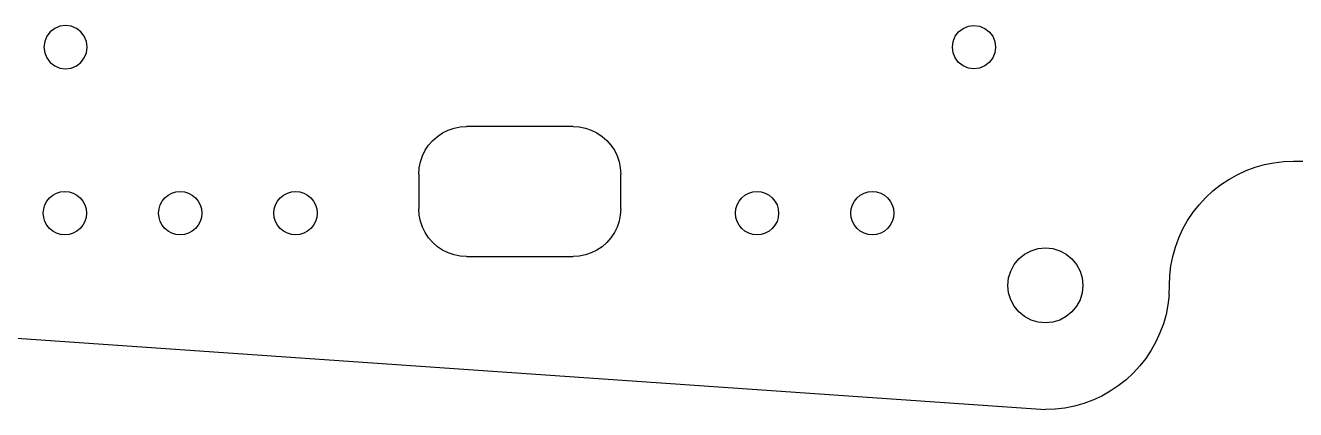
# Model space of a CAD drawing. Extents: x -210 to 205, y -74 to 71.
# Drawn here: x 0.1 to 100.4, y -74.2 to -43.9 of the extents above; entities that cross this region are included whole.
import ezdxf

# ---------------------------------------------------------------- set-up
doc = ezdxf.new("R2010")
doc.units = 0
doc.layers.get('0').update_dxf_attribs({"linetype": 'CONTINUOUS'})

msp = doc.modelspace()

# ---------------------------------------------------------------- linework, layer by layer
for p, q in [((2.39, -44.11), (2.04, -44.38)), ((2.8, -43.94), (2.39, -44.11)), ((3.25, -43.88), (2.8, -43.94)), ((3.69, -43.94), (3.25, -43.88)), ((4.1, -44.11), (3.69, -43.94)), ((4.45, -44.38), (4.1, -44.11)), ((73.8, -44.38), (74.16, -44.11)), ((74.16, -44.11), (74.57, -43.94)), ((74.57, -43.94), (75.01, -43.88)), ((75.01, -43.88), (75.45, -43.94)), ((75.45, -43.94), (75.86, -44.11)), ((75.86, -44.11), (76.22, -44.38)), ((1.6, -45.14), (1.54, -45.59)), ((1.77, -44.73), (1.6, -45.14)), ((2.04, -44.38), (1.77, -44.73)), ((4.73, -44.73), (4.45, -44.38)), ((4.9, -45.14), (4.73, -44.73)), ((4.95, -45.59), (4.9, -45.14)), ((73.3, -45.59), (73.36, -45.14)), ((73.36, -45.14), (73.53, -44.73)), ((73.53, -44.73), (73.8, -44.38)), ((76.22, -44.38), (76.49, -44.73)), ((76.49, -44.73), (76.66, -45.14)), ((76.66, -45.14), (76.72, -45.59)), ((1.54, -45.59), (1.6, -46.03)), ((1.6, -46.03), (1.77, -46.44)), ((4.73, -46.44), (4.9, -46.03)), ((4.9, -46.03), (4.95, -45.59)), ((73.36, -46.03), (73.3, -45.59)), ((73.53, -46.44), (73.36, -46.03)), ((76.66, -46.03), (76.49, -46.44)), ((76.72, -45.59), (76.66, -46.03)), ((1.77, -46.44), (2.04, -46.8)), ((2.04, -46.8), (2.39, -47.07)), ((2.39, -47.07), (2.8, -47.24)), ((3.69, -47.24), (4.1, -47.07)), ((4.1, -47.07), (4.45, -46.8)), ((4.45, -46.8), (4.73, -46.44)), ((73.8, -46.8), (73.53, -46.44)), ((74.16, -47.07), (73.8, -46.8)), ((74.57, -47.24), (74.16, -47.07)), ((75.86, -47.07), (75.45, -47.24)), ((76.22, -46.8), (75.86, -47.07)), ((76.49, -46.44), (76.22, -46.8)), ((2.8, -47.24), (3.25, -47.3)), ((3.25, -47.3), (3.69, -47.24)), ((75.01, -47.3), (74.57, -47.24)), ((75.45, -47.24), (75.01, -47.3)), ((33.03, -52.36), (33.47, -52.14)), ((33.47, -52.14), (33.94, -51.98)), ((33.94, -51.98), (34.42, -51.88)), ((34.42, -51.88), (34.91, -51.85)), ((43.34, -51.85), (34.91, -51.85)), ((43.34, -51.85), (43.83, -51.88)), ((43.83, -51.88), (44.32, -51.98)), ((44.32, -51.98), (44.78, -52.14)), ((44.78, -52.14), (45.22, -52.36)), ((31.93, -53.32), (32.26, -52.95)), ((32.26, -52.95), (32.62, -52.63)), ((32.62, -52.63), (33.03, -52.36)), ((45.22, -52.36), (45.63, -52.63)), ((45.63, -52.63), (46, -52.95)), ((46, -52.95), (46.32, -53.32)), ((31.28, -54.64), (31.44, -54.17)), ((31.44, -54.17), (31.66, -53.73)), ((31.66, -53.73), (31.93, -53.32)), ((46.32, -53.32), (46.6, -53.73)), ((46.6, -53.73), (46.82, -54.17)), ((46.82, -54.17), (46.97, -54.64)), ((31.15, -55.61), (31.19, -55.12)), ((31.19, -55.12), (31.28, -54.64)), ((46.97, -54.64), (47.07, -55.12)), ((47.07, -55.12), (47.1, -55.61)), ((96.5, -55.33), (97.22, -55.07)), ((97.22, -55.07), (97.96, -54.86)), ((97.96, -54.86), (98.71, -54.71)), ((98.71, -54.71), (99.48, -54.62)), ((99.48, -54.62), (100.25, -54.59)), ((100.25, -54.59), (195.02, -54.59)), ((31.15, -55.61), (31.15, -58.35)), ((47.1, -58.35), (47.1, -55.61)), ((94.49, -56.46), (95.13, -56.03)), ((95.13, -56.03), (95.8, -55.65)), ((95.8, -55.65), (96.5, -55.33)), ((2.24, -57.27), (2.54, -57.11)), ((2.54, -57.11), (2.86, -57.01)), ((2.86, -57.01), (3.19, -56.98)), ((3.19, -56.98), (3.53, -57.01)), ((3.53, -57.01), (3.85, -57.11)), ((3.85, -57.11), (4.14, -57.27)), ((11.36, -57.27), (11.65, -57.11)), ((11.65, -57.11), (11.97, -57.01)), ((11.97, -57.01), (12.31, -56.98)), ((12.31, -56.98), (12.64, -57.01)), ((12.64, -57.01), (12.96, -57.11)), ((12.96, -57.11), (13.26, -57.27)), ((20.47, -57.27), (20.77, -57.11)), ((20.77, -57.11), (21.09, -57.01)), ((21.09, -57.01), (21.42, -56.98)), ((21.42, -56.98), (21.75, -57.01)), ((21.75, -57.01), (22.07, -57.11)), ((22.07, -57.11), (22.37, -57.27)), ((56.92, -57.27), (57.22, -57.11)), ((57.22, -57.11), (57.54, -57.01)), ((57.54, -57.01), (57.87, -56.98)), ((57.87, -56.98), (58.2, -57.01)), ((58.2, -57.01), (58.52, -57.11)), ((58.52, -57.11), (58.82, -57.27)), ((66.03, -57.27), (66.33, -57.11)), ((66.33, -57.11), (66.65, -57.01)), ((66.65, -57.01), (66.98, -56.98)), ((66.98, -56.98), (67.32, -57.01)), ((67.32, -57.01), (67.64, -57.11)), ((67.64, -57.11), (67.93, -57.27)), ((93.32, -57.46), (93.88, -56.93)), ((93.88, -56.93), (94.49, -56.46)), ((1.52, -58.35), (1.62, -58.03)), ((1.62, -58.03), (1.77, -57.74)), ((1.77, -57.74), (1.99, -57.48)), ((1.99, -57.48), (2.24, -57.27)), ((4.14, -57.27), (4.4, -57.48)), ((4.4, -57.48), (4.61, -57.74)), ((4.61, -57.74), (4.77, -58.03)), ((4.77, -58.03), (4.87, -58.35)), ((10.63, -58.35), (10.73, -58.03)), ((10.73, -58.03), (10.89, -57.74)), ((10.89, -57.74), (11.1, -57.48)), ((11.1, -57.48), (11.36, -57.27)), ((13.26, -57.27), (13.52, -57.48)), ((13.52, -57.48), (13.73, -57.74)), ((13.73, -57.74), (13.89, -58.03)), ((13.89, -58.03), (13.98, -58.35)), ((19.74, -58.35), (19.84, -58.03)), ((19.84, -58.03), (20, -57.74)), ((20, -57.74), (20.21, -57.48)), ((20.21, -57.48), (20.47, -57.27)), ((22.37, -57.27), (22.63, -57.48)), ((22.63, -57.48), (22.84, -57.74)), ((22.84, -57.74), (23, -58.03)), ((23, -58.03), (23.1, -58.35)), ((56.2, -58.35), (56.29, -58.03)), ((56.29, -58.03), (56.45, -57.74)), ((56.45, -57.74), (56.66, -57.48)), ((56.66, -57.48), (56.92, -57.27)), ((58.82, -57.27), (59.08, -57.48)), ((59.08, -57.48), (59.29, -57.74)), ((59.29, -57.74), (59.45, -58.03)), ((59.45, -58.03), (59.55, -58.35)), ((65.31, -58.35), (65.41, -58.03)), ((65.41, -58.03), (65.56, -57.74)), ((65.56, -57.74), (65.78, -57.48)), ((65.78, -57.48), (66.03, -57.27)), ((67.93, -57.27), (68.19, -57.48)), ((68.19, -57.48), (68.4, -57.74)), ((68.4, -57.74), (68.56, -58.03)), ((68.56, -58.03), (68.66, -58.35)), ((92.32, -58.62), (92.8, -58.02)), ((92.8, -58.02), (93.32, -57.46)), ((1.49, -58.69), (1.52, -58.35)), ((1.52, -59.02), (1.49, -58.69)), ((1.62, -59.34), (1.52, -59.02)), ((4.87, -59.02), (4.77, -59.34)), ((4.87, -58.35), (4.9, -58.69)), ((4.9, -58.69), (4.87, -59.02)), ((10.6, -58.69), (10.63, -58.35)), ((10.63, -59.02), (10.6, -58.69)), ((10.73, -59.34), (10.63, -59.02)), ((13.98, -59.02), (13.89, -59.34)), ((13.98, -58.35), (14.02, -58.69)), ((14.02, -58.69), (13.98, -59.02)), ((19.71, -58.69), (19.74, -58.35)), ((19.74, -59.02), (19.71, -58.69)), ((19.84, -59.34), (19.74, -59.02)), ((23.1, -59.02), (23, -59.34)), ((23.1, -58.35), (23.13, -58.69)), ((23.13, -58.69), (23.1, -59.02)), ((31.19, -58.84), (31.15, -58.35)), ((31.28, -59.32), (31.19, -58.84)), ((47.07, -58.84), (46.97, -59.32)), ((47.1, -58.35), (47.07, -58.84)), ((56.16, -58.69), (56.2, -58.35)), ((56.2, -59.02), (56.16, -58.69)), ((56.29, -59.34), (56.2, -59.02)), ((59.55, -59.02), (59.45, -59.34)), ((59.55, -58.35), (59.58, -58.69)), ((59.58, -58.69), (59.55, -59.02)), ((65.28, -58.69), (65.31, -58.35)), ((65.31, -59.02), (65.28, -58.69)), ((65.41, -59.34), (65.31, -59.02)), ((68.66, -59.02), (68.56, -59.34)), ((68.66, -58.35), (68.69, -58.69)), ((68.69, -58.69), (68.66, -59.02)), ((91.89, -59.26), (92.32, -58.62)), ((1.77, -59.64), (1.62, -59.34)), ((1.99, -59.9), (1.77, -59.64)), ((2.24, -60.11), (1.99, -59.9)), ((2.54, -60.27), (2.24, -60.11)), ((4.14, -60.11), (3.85, -60.27)), ((4.4, -59.9), (4.14, -60.11)), ((4.61, -59.64), (4.4, -59.9)), ((4.77, -59.34), (4.61, -59.64)), ((10.89, -59.64), (10.73, -59.34)), ((11.1, -59.9), (10.89, -59.64)), ((11.36, -60.11), (11.1, -59.9)), ((11.65, -60.27), (11.36, -60.11)), ((13.26, -60.11), (12.96, -60.27)), ((13.52, -59.9), (13.26, -60.11)), ((13.73, -59.64), (13.52, -59.9)), ((13.89, -59.34), (13.73, -59.64)), ((20, -59.64), (19.84, -59.34)), ((20.21, -59.9), (20, -59.64)), ((20.47, -60.11), (20.21, -59.9)), ((20.77, -60.27), (20.47, -60.11)), ((22.37, -60.11), (22.07, -60.27)), ((22.63, -59.9), (22.37, -60.11)), ((22.84, -59.64), (22.63, -59.9)), ((23, -59.34), (22.84, -59.64)), ((31.44, -59.78), (31.28, -59.32)), ((31.66, -60.22), (31.44, -59.78)), ((46.82, -59.78), (46.6, -60.22)), ((46.97, -59.32), (46.82, -59.78)), ((56.45, -59.64), (56.29, -59.34)), ((56.66, -59.9), (56.45, -59.64)), ((56.92, -60.11), (56.66, -59.9)), ((57.22, -60.27), (56.92, -60.11)), ((58.82, -60.11), (58.52, -60.27)), ((59.08, -59.9), (58.82, -60.11)), ((59.29, -59.64), (59.08, -59.9)), ((59.45, -59.34), (59.29, -59.64)), ((65.56, -59.64), (65.41, -59.34)), ((65.78, -59.9), (65.56, -59.64)), ((66.03, -60.11), (65.78, -59.9)), ((66.33, -60.27), (66.03, -60.11)), ((67.93, -60.11), (67.64, -60.27)), ((68.19, -59.9), (67.93, -60.11)), ((68.4, -59.64), (68.19, -59.9)), ((68.56, -59.34), (68.4, -59.64)), ((91.19, -60.63), (91.52, -59.93)), ((91.52, -59.93), (91.89, -59.26)), ((2.86, -60.36), (2.54, -60.27)), ((3.19, -60.4), (2.86, -60.36)), ((3.53, -60.36), (3.19, -60.4)), ((3.85, -60.27), (3.53, -60.36)), ((11.97, -60.36), (11.65, -60.27)), ((12.31, -60.4), (11.97, -60.36)), ((12.64, -60.36), (12.31, -60.4)), ((12.96, -60.27), (12.64, -60.36)), ((21.09, -60.36), (20.77, -60.27)), ((21.42, -60.4), (21.09, -60.36)), ((21.75, -60.36), (21.42, -60.4)), ((22.07, -60.27), (21.75, -60.36)), ((31.93, -60.63), (31.66, -60.22)), ((32.26, -61), (31.93, -60.63)), ((32.62, -61.33), (32.26, -61)), ((46, -61), (45.63, -61.33)), ((46.32, -60.63), (46, -61)), ((46.6, -60.22), (46.32, -60.63)), ((57.54, -60.36), (57.22, -60.27)), ((57.87, -60.4), (57.54, -60.36)), ((58.2, -60.36), (57.87, -60.4)), ((58.52, -60.27), (58.2, -60.36)), ((66.65, -60.36), (66.33, -60.27)), ((66.98, -60.4), (66.65, -60.36)), ((67.32, -60.36), (66.98, -60.4)), ((67.64, -60.27), (67.32, -60.36)), ((90.93, -61.36), (91.19, -60.63)), ((33.03, -61.6), (32.62, -61.33)), ((33.47, -61.82), (33.03, -61.6)), ((33.94, -61.98), (33.47, -61.82)), ((34.42, -62.07), (33.94, -61.98)), ((34.91, -62.1), (34.42, -62.07)), ((34.91, -62.1), (43.34, -62.1)), ((43.83, -62.07), (43.34, -62.1)), ((44.32, -61.98), (43.83, -62.07)), ((44.78, -61.82), (44.32, -61.98)), ((45.22, -61.6), (44.78, -61.82)), ((45.63, -61.33), (45.22, -61.6)), ((78.56, -62.29), (79.01, -61.92)), ((79.01, -61.92), (79.52, -61.65)), ((79.52, -61.65), (80.08, -61.48)), ((80.08, -61.48), (80.65, -61.42)), ((80.65, -61.42), (81.23, -61.48)), ((81.23, -61.48), (81.79, -61.65)), ((81.79, -61.65), (82.3, -61.92)), ((82.3, -61.92), (82.75, -62.29)), ((90.57, -62.85), (90.72, -62.1)), ((90.72, -62.1), (90.93, -61.36)), ((-83.38, -62.79), (80.65, -74.18)), ((77.92, -63.25), (78.19, -62.74)), ((78.19, -62.74), (78.56, -62.29)), ((82.75, -62.29), (83.12, -62.74)), ((83.12, -62.74), (83.39, -63.25)), ((90.48, -63.61), (90.57, -62.85)), ((77.69, -64.38), (77.75, -63.8)), ((77.75, -63.8), (77.92, -63.25)), ((83.39, -63.25), (83.56, -63.8)), ((83.56, -63.8), (83.61, -64.38)), ((90.42, -65.15), (90.48, -63.61)), ((77.75, -64.96), (77.69, -64.38)), ((77.92, -65.52), (77.75, -64.96)), ((83.56, -64.96), (83.39, -65.52)), ((83.61, -64.38), (83.56, -64.96)), ((90.42, -65.15), (90.33, -65.91)), ((78.19, -66.03), (77.92, -65.52)), ((78.56, -66.48), (78.19, -66.03)), ((83.12, -66.03), (82.75, -66.48)), ((83.39, -65.52), (83.12, -66.03)), ((90.33, -65.91), (90.18, -66.67)), ((79.01, -66.84), (78.56, -66.48)), ((79.52, -67.12), (79.01, -66.84)), ((80.08, -67.29), (79.52, -67.12)), ((81.79, -67.12), (81.23, -67.29)), ((82.3, -66.84), (81.79, -67.12)), ((82.75, -66.48), (82.3, -66.84)), ((90.18, -66.67), (89.97, -67.41)), ((80.65, -67.34), (80.08, -67.29)), ((81.23, -67.29), (80.65, -67.34)), ((89.7, -68.13), (89.38, -68.83)), ((89.97, -67.41), (89.7, -68.13)), ((89.38, -68.83), (89.01, -69.5)), ((88.58, -70.14), (88.1, -70.74)), ((89.01, -69.5), (88.58, -70.14)), ((88.1, -70.74), (87.58, -71.31)), ((87.02, -71.83), (86.41, -72.31)), ((87.58, -71.31), (87.02, -71.83)), ((85.1, -73.11), (84.4, -73.43)), ((85.77, -72.74), (85.1, -73.11)), ((86.41, -72.31), (85.77, -72.74)), ((81.42, -74.15), (80.65, -74.18)), ((82.19, -74.06), (81.42, -74.15)), ((82.94, -73.91), (82.19, -74.06)), ((83.68, -73.7), (82.94, -73.91)), ((84.4, -73.43), (83.68, -73.7))]:
    msp.add_line(p, q)

doc.saveas('drawing.dxf')
